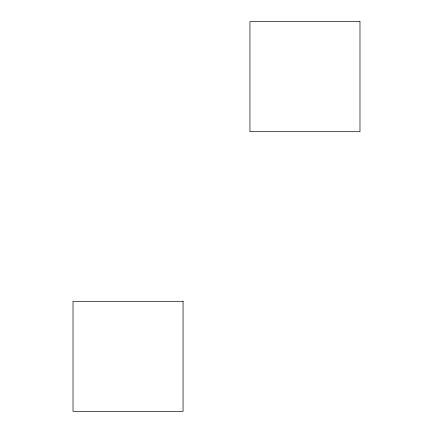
<?xml version="1.0" encoding="UTF-8"?>
<svg xmlns="http://www.w3.org/2000/svg" width="433" height="433" viewBox="0 0 433 433"><rect width="100%" height="100%" fill="white"/><g stroke="black" fill="none" stroke-linecap="round" stroke-linejoin="round"><path stroke-width="0.65" d="M359.985 21.65L249.938 21.65L249.938 131.697L359.985 131.697L359.985 21.65M183.062 301.303L73.015 301.303L73.015 411.35L183.062 411.35L183.062 301.303"/></g></svg>
